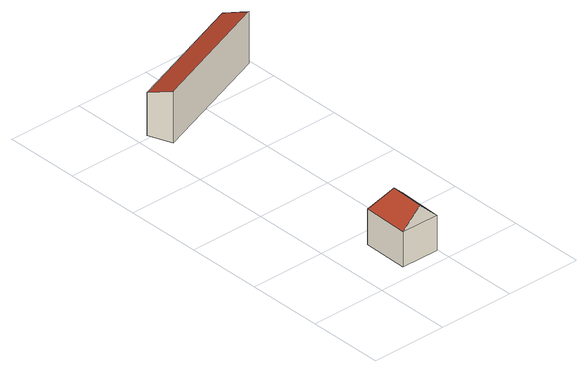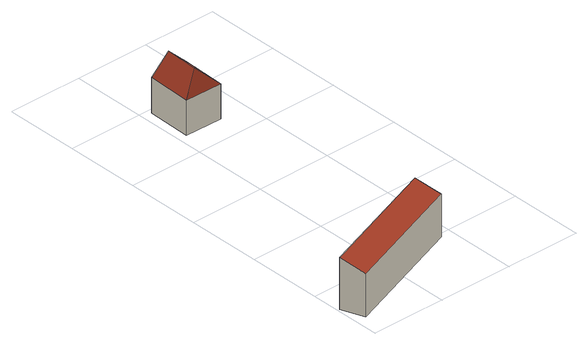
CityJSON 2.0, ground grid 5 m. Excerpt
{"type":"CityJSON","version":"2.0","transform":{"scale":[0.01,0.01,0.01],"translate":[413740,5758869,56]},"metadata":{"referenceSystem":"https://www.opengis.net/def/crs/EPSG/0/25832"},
"CityObjects":{
"building1":{"type":"Building","attributes":{"Gemeindeschluessel":"05570044","Geometrietyp2DReferenz":"3000","function":"31001_9998","roofType":"5000","measuredHeight":3.57},"geometry":[{"type":"Solid","lod":"2","boundaries":[[[[0,1,2,3]],[[4,5,1,0]],[[6,7,5,4]],[[3,2,7,6]],[[8,6,4,9]],[[4,0,9]],[[9,0,3,8]],[[3,6,8]],[[1,5,7,2]]]],"semantics":{"surfaces":[{"type":"WallSurface"},{"type":"RoofSurface"},{"type":"GroundSurface"}],"values":[[0,0,0,0,1,1,1,0,2]]}}]},
"building2":{"type":"Building","attributes":{"Gemeindeschluessel":"05570044","Geometrietyp2DReferenz":"3000","function":"51009_1610","roofType":"2100","measuredHeight":3.42},"geometry":[{"type":"Solid","lod":"2","boundaries":[[[[10,11,12,13]],[[14,15,11,10]],[[16,17,15,14]],[[13,12,17,16]],[[14,10,13,16]],[[11,15,17,12]]]],"semantics":{"surfaces":[{"type":"WallSurface"},{"type":"RoofSurface"},{"type":"GroundSurface"}],"values":[[0,0,0,0,1,2]]}}]}
},
"vertices":[
[221,362,338],[221,362,105],[211,62,105],[211,62,338],[475,358,338],[475,358,105],[463,59,338],[463,59,105],[337,60,460],[345,284,461],
[79,2025,359],[79,2025,74],[137,1870,74],[137,1870,417],[926,2339,359],[926,2339,74],[984,2185,417],[984,2185,74]
]}
